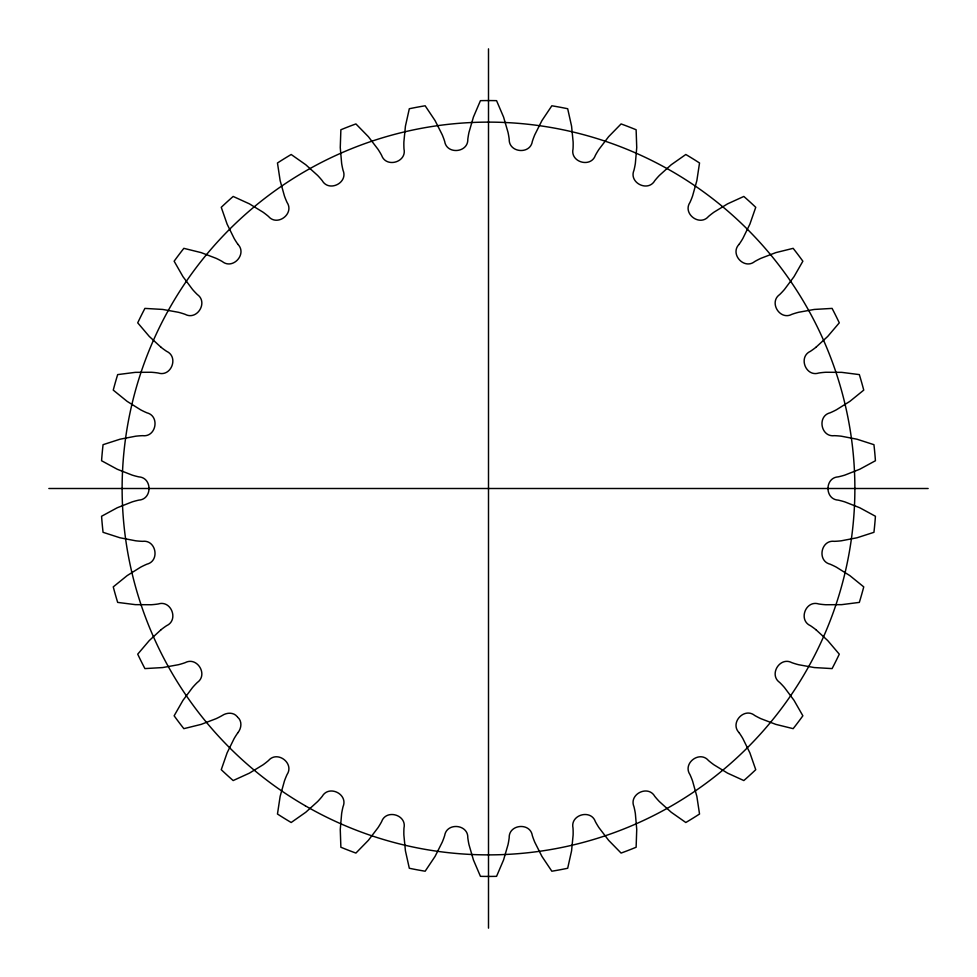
<?xml version="1.0" encoding="UTF-8"?>
<svg xmlns="http://www.w3.org/2000/svg" width="977" height="977" viewBox="0 0 977 977"><rect width="100%" height="100%" fill="white"/><g stroke="black" fill="none" stroke-linecap="round" stroke-linejoin="round"><path stroke-width="1.47" d="M237.912 732.665C241.527 728.292 242.32 721.136 237.655 717.179M739.088 244.335C729.575 254.057 744.193 270.079 754.745 261.518A81.86 81.86 0 0 1 760.973 258.294L775.836 252.616L793.153 248.341A387.93 387.93 0 0 1 802.862 261.201L794.008 276.686L784.482 289.436A81.86 81.86 0 0 1 779.683 294.541C768.545 302.333 779.976 320.786 791.92 314.301A81.86 81.86 0 0 1 798.624 312.274L814.293 309.44L832.086 308.402A387.93 387.93 0 0 1 839.28 322.837L827.727 336.43L816.027 347.214M160.973 629.786L149.273 640.57L137.72 654.163A387.93 387.93 0 0 0 144.914 668.598L162.707 667.56L178.376 664.726A81.86 81.86 0 0 0 185.08 662.699C197.024 656.202 208.455 674.667 197.317 682.471A81.86 81.86 0 0 0 192.518 687.564L182.992 700.314L174.138 715.799A387.93 387.93 0 0 0 183.847 728.659L201.164 724.384L216.039 718.706A81.86 81.86 0 0 0 222.255 715.494C226.749 712.465 233.662 712.062 237.24 716.727M48.85 488.5L928.15 488.5M816.027 629.786L827.727 640.57L839.28 654.163A387.93 387.93 0 0 1 832.086 668.598L814.293 667.56L798.624 664.726A81.86 81.86 0 0 1 791.92 662.699C779.976 656.202 768.545 674.655 779.683 682.471A81.86 81.86 0 0 1 784.482 687.564L794.008 700.314L802.862 715.799A387.93 387.93 0 0 1 793.153 728.659L775.836 724.384L760.961 718.706A81.86 81.86 0 0 1 754.745 715.494C744.193 706.908 729.575 722.956 739.088 732.665M160.973 347.214L149.273 336.43L137.72 322.837A387.93 387.93 0 0 1 144.914 308.402L162.707 309.44L178.376 312.274A81.86 81.86 0 0 1 185.08 314.301C197.024 320.798 208.455 302.345 197.317 294.529A81.86 81.86 0 0 1 192.518 289.436L182.992 276.686L174.138 261.201A387.93 387.93 0 0 1 183.847 248.341L201.164 252.616L216.039 258.294A81.86 81.86 0 0 1 222.255 261.506C232.807 270.092 247.425 254.044 237.912 244.335M488.5 48.85L488.5 928.15M816.027 629.786A81.86 81.86 0 0 0 810.373 625.659C797.989 620.029 805.83 599.793 818.763 603.981A81.86 81.86 0 0 0 825.724 604.739L841.649 604.653L859.333 602.394A387.93 387.93 0 0 0 863.741 586.884L849.892 575.648L836.41 567.197A81.86 81.86 0 0 0 830.096 564.181C816.882 560.932 820.875 539.597 834.358 541.331A81.86 81.86 0 0 0 841.344 540.794L856.976 537.79L873.939 532.318A387.93 387.93 0 0 0 875.429 516.259L859.76 507.759L844.946 501.934A81.86 81.86 0 0 0 838.181 500.114C824.6 499.357 824.6 477.655 838.181 476.874A81.86 81.86 0 0 0 844.946 475.066L859.76 469.241L875.429 460.741A387.93 387.93 0 0 0 873.939 444.682L856.976 439.21L841.344 436.206A81.86 81.86 0 0 0 834.358 435.669C820.875 437.415 816.882 416.08 830.084 412.819A81.86 81.86 0 0 0 836.41 409.79L849.892 401.352L863.741 390.116A387.93 387.93 0 0 0 859.333 374.606L841.649 372.347L825.724 372.261A81.86 81.86 0 0 0 818.763 373.019C805.83 377.207 797.989 356.971 810.36 351.341A81.86 81.86 0 0 0 816.027 347.214M739.088 732.665A81.86 81.86 0 0 1 742.862 738.563L749.884 752.852L755.746 769.693A387.93 387.93 0 0 1 743.827 780.55L727.609 773.161L714.028 764.857A81.86 81.86 0 0 1 708.496 760.546C699.703 750.177 682.386 763.257 689.945 774.553A81.86 81.86 0 0 1 692.583 781.05L696.857 796.377L699.532 814.012A387.93 387.93 0 0 1 685.817 822.5L671.223 812.253L659.402 801.592A81.86 81.86 0 0 1 654.761 796.34C648.032 784.531 628.602 794.203 633.963 806.697A81.86 81.86 0 0 1 635.355 813.56L636.735 829.424L636.125 847.242A387.93 387.93 0 0 1 621.091 853.068L608.622 840.318L598.962 827.666A81.86 81.86 0 0 1 595.372 821.645C590.914 808.797 570.043 814.745 573.01 828.007A81.86 81.86 0 0 1 573.12 835.017L571.569 850.857L567.686 868.26A387.93 387.93 0 0 1 551.846 871.215L541.93 856.402L534.761 842.186A81.86 81.86 0 0 1 532.331 835.616C530.316 822.17 508.712 824.173 509.188 837.753A81.86 81.86 0 0 1 508.016 844.665L503.57 859.955L496.56 876.345A387.93 387.93 0 0 1 480.44 876.345L473.43 859.955L468.984 844.665A81.86 81.86 0 0 1 467.8 837.765C468.301 824.173 446.684 822.17 444.657 835.616A81.86 81.86 0 0 1 442.227 842.186L435.07 856.402L425.154 871.215A387.93 387.93 0 0 1 409.314 868.26L405.431 850.857L403.867 835.017A81.86 81.86 0 0 1 403.977 828.007C406.957 814.745 386.086 808.809 381.628 821.645A81.86 81.86 0 0 1 378.026 827.666L368.378 840.318L355.909 853.068A387.93 387.93 0 0 1 340.875 847.242L340.265 829.424L341.645 813.56A81.86 81.86 0 0 1 343.037 806.697C348.398 794.203 328.968 784.531 322.227 796.34A81.86 81.86 0 0 1 317.586 801.592L305.777 812.253L291.183 822.5A387.93 387.93 0 0 1 277.468 814.012L280.143 796.377L284.417 781.05A81.86 81.86 0 0 1 287.043 774.553C294.614 763.257 277.297 750.177 268.492 760.546A81.86 81.86 0 0 1 262.972 764.857L249.391 773.161L233.173 780.55A387.93 387.93 0 0 1 221.254 769.693L227.116 752.852L234.126 738.563A81.86 81.86 0 0 1 237.912 732.665M160.973 629.786A81.86 81.86 0 0 1 166.627 625.659C179.011 620.041 171.17 599.793 158.237 603.981A81.86 81.86 0 0 1 151.276 604.739L135.351 604.653L117.667 602.394A387.93 387.93 0 0 1 113.259 586.884L127.108 575.648L140.59 567.197A81.86 81.86 0 0 1 146.904 564.181C160.118 560.932 156.125 539.597 142.642 541.331A81.86 81.86 0 0 1 135.656 540.794L120.024 537.79L103.061 532.318A387.93 387.93 0 0 1 101.571 516.259L117.24 507.759L132.054 501.934A81.86 81.86 0 0 1 138.819 500.114C152.4 499.357 152.4 477.655 138.819 476.874A81.86 81.86 0 0 1 132.054 475.066L117.24 469.241L101.571 460.741A387.93 387.93 0 0 1 103.061 444.682L120.024 439.21L135.656 436.206A81.86 81.86 0 0 1 142.642 435.669C156.125 437.415 160.118 416.08 146.916 412.819A81.86 81.86 0 0 1 140.59 409.79L127.108 401.352L113.259 390.116A387.93 387.93 0 0 1 117.667 374.606L135.351 372.347L151.276 372.261A81.86 81.86 0 0 1 158.237 373.019C171.17 377.207 179.011 356.971 166.64 351.341A81.86 81.86 0 0 1 160.973 347.214M237.912 244.335A81.86 81.86 0 0 1 234.138 238.437L227.116 224.148L221.254 207.307A387.93 387.93 0 0 1 233.173 196.45L249.391 203.839L262.972 212.143A81.86 81.86 0 0 1 268.504 216.454C277.297 226.823 294.614 213.743 287.055 202.447A81.86 81.86 0 0 1 284.417 195.95L280.143 180.623L277.468 162.988A387.93 387.93 0 0 1 291.183 154.5L305.777 164.747L317.598 175.408A81.86 81.86 0 0 1 322.239 180.66C328.968 192.469 348.398 182.797 343.037 170.303A81.86 81.86 0 0 1 341.645 163.44L340.265 147.576L340.875 129.758A387.93 387.93 0 0 1 355.909 123.932L368.378 136.682L378.038 149.334A81.86 81.86 0 0 1 381.628 155.355C386.086 168.203 406.957 162.255 403.99 148.993A81.86 81.86 0 0 1 403.88 141.983L405.431 126.143L409.314 108.74A387.93 387.93 0 0 1 425.154 105.785L435.07 120.598L442.239 134.814A81.86 81.86 0 0 1 444.669 141.384C446.684 154.83 468.288 152.827 467.812 139.247A81.86 81.86 0 0 1 468.984 132.335L473.43 117.045L480.44 100.655A387.93 387.93 0 0 1 496.56 100.655L503.57 117.045L508.016 132.335A81.86 81.86 0 0 1 509.2 139.235C508.699 152.827 530.316 154.83 532.343 141.384A81.86 81.86 0 0 1 534.773 134.814L541.93 120.598L551.846 105.785A387.93 387.93 0 0 1 567.686 108.74L571.569 126.143L573.133 141.983A81.86 81.86 0 0 1 573.023 148.993C570.043 162.255 590.914 168.191 595.372 155.355A81.86 81.86 0 0 1 598.974 149.334L608.622 136.682L621.091 123.932A387.93 387.93 0 0 1 636.125 129.758L636.735 147.576L635.355 163.44A81.86 81.86 0 0 1 633.963 170.303C628.602 182.797 648.032 192.469 654.773 180.66A81.86 81.86 0 0 1 659.414 175.408L671.223 164.747L685.817 154.5A387.93 387.93 0 0 1 699.532 162.988L696.857 180.623L692.583 195.95A81.86 81.86 0 0 1 689.957 202.447C682.386 213.743 699.703 226.823 708.508 216.454A81.86 81.86 0 0 1 714.028 212.143L727.609 203.839L743.827 196.45A387.93 387.93 0 0 1 755.746 207.307L749.884 224.148L742.874 238.437A81.86 81.86 0 0 1 739.088 244.335M305.312 805.793A366.375 366.375 0 0 0 854.875 488.5A366.375 366.375 0 0 0 305.312 171.207A366.375 366.375 0 0 0 305.312 805.793"/></g></svg>
